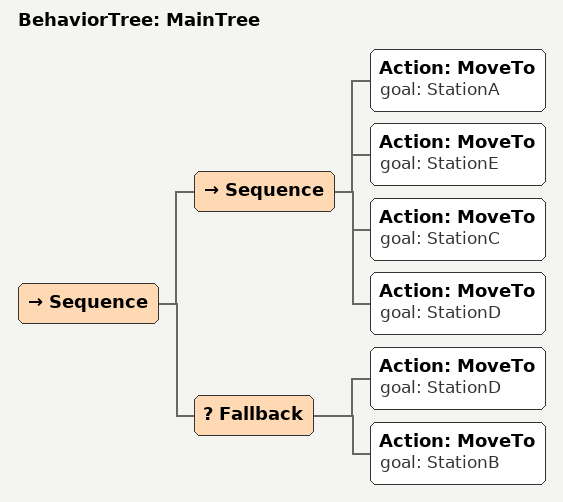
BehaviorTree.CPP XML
<root main_tree_to_execute="MainTree">
    <BehaviorTree ID="MainTree">
        <Sequence>
            <!-- StationA, StationE, StationC, StationD must be visited in order -->
            <Sequence>
                <Action ID="MoveTo" goal="StationA" />
                <Action ID="MoveTo" goal="StationE" />
                <Action ID="MoveTo" goal="StationC" />
                <Action ID="MoveTo" goal="StationD" />
            </Sequence>
            <!-- If StationE cannot be reached, move to StationB -->
            <Fallback>
                <Action ID="MoveTo" goal="StationD" />
                <Action ID="MoveTo" goal="StationB" />
            </Fallback>
        </Sequence>
    </BehaviorTree>
</root>
